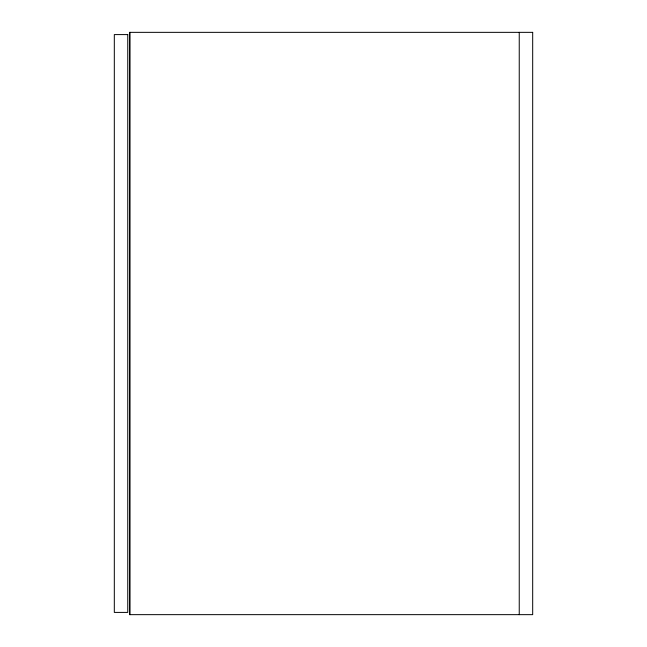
<?xml version="1.0" encoding="UTF-8"?>
<svg xmlns="http://www.w3.org/2000/svg" width="647" height="647" viewBox="0 0 647 647"><rect width="100%" height="100%" fill="white"/><g stroke="black" fill="none" stroke-linecap="round" stroke-linejoin="round"><path stroke-width="0.97" d="M519.242 32.35L519.242 614.65M129.998 32.35L129.998 614.65M532.683 32.35L129.546 32.35L129.546 614.65L532.683 614.65L532.683 32.35M127.758 34.59L114.317 34.59L114.317 612.41L127.758 612.41L127.758 34.59"/></g></svg>
